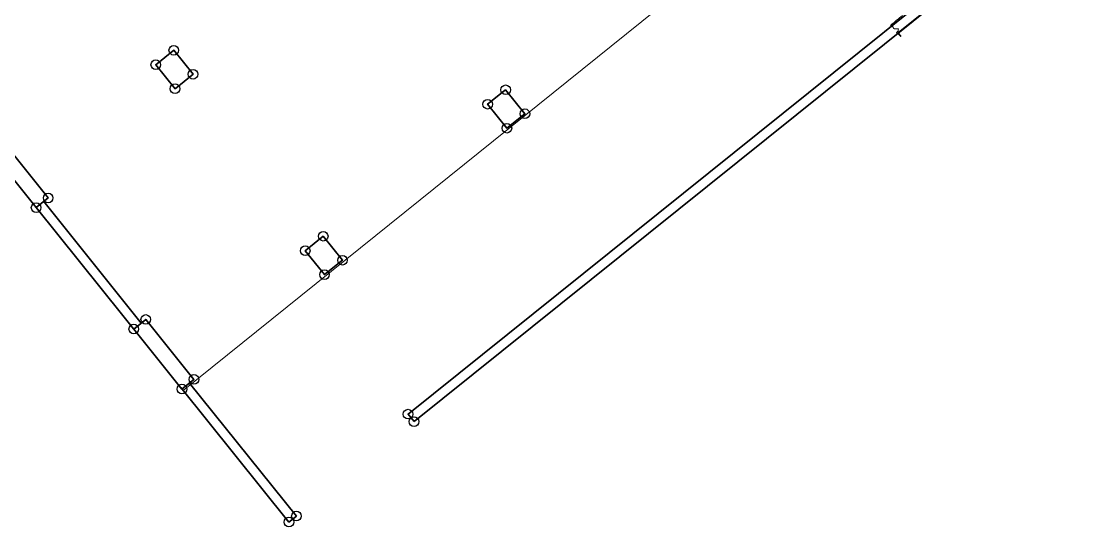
# Model space of a CAD drawing. Header units: metres. Extents: x 7511766 to 7511973, y 4692310 to 4692411.
# Drawn here: x 7511930.67 to 7511958.15, y 4692327.67 to 4692340.82 of the extents above; entities that cross this region are included whole.
import ezdxf

# ---------------------------------------------------------------- set-up
doc = ezdxf.new("R2010")
doc.units = ezdxf.units.M
doc.layers.get('0').update_dxf_attribs({"lineweight": 0})
for name, color, linetype, lineweight in [('A - objekti 1 gjendja faktike_Pen_No__1', 7, 'Continuous', 0), ('ll-cde-shtyllat', 7, 'Continuous', 0), ('shytllat', 5, 'Continuous', 0)]:
    doc.layers.add(name, color=color, linetype=linetype, lineweight=lineweight)
doc.layers.add('A - objekti 1 gjendja faktike_Pen_No__8', color=7, linetype='Continuous', lineweight=0, true_color=0xa80f02)

# ---------------------------------------------------------------- blocks, each defined once
blk = doc.blocks.new('A$C51214811')
for points in [[(494.49, 37.88, -0.000004), (503.41, 37.86, -0.425827)], [(443.31, 173.75, -0.000001), (443.33, 190.23, -0.415883)], [(500.58, 291.8, -0.000003), (500.6, 303.34, -0.41574)], [(594.07, 47.77, 0.00005), (594.08, 17.23, 0.000756)], [(594.11, 6.62, 0.000146), (594.13, 0.14, 0.358326), (594.24, 0.01, 0.08885), (594.31, 0.01, 0.117726), (594.37, 0.03, 0.106988), (594.41, 0.08, 0.064019), (594.44, 0.16, -0.121218), (594.49, 0.25, -0.14316), (594.58, 0.3, -0.058721), (594.74, 0.33, -0.007278), (595.1, 0.33, -0.013608), (595.35, 0.33, -0.022564), (595.57, 0.31, -0.023805), (595.73, 0.27, -0.137234), (595.81, 0.23, 0.06453), (595.87, 0.18, 0.13268), (595.92, 0.17, 0.106729), (595.99, 0.18, 0.033247), (596.08, 0.23, -0.030026), (596.15, 0.27, -0.024824), (596.23, 0.3, -0.025528), (596.31, 0.33, -0.059273), (596.37, 0.33, 0.116941), (596.42, 0.35, 0.100544), (596.46, 0.38, 0.092923), (596.49, 0.43, 0.083617), (596.5, 0.48, -0.15027), (596.52, 0.57, -0.016001), (596.65, 0.74, -0.018591), (596.81, 0.93, -0.013918), (597.01, 1.14), (597.51, 1.64), (597.85, 1.31, -0.021258), (598.04, 1.11, -0.072372), (598.13, 0.96, -0.071921), (598.18, 0.79, -0.020821), (598.21, 0.51, 0.012868), (598.23, 0.27, 0.059708), (598.26, 0.13, 0.117656), (598.31, 0.05, 0.143811), (598.39, 0.01, 0.089087), (598.46, 0.01, 0.117231), (598.51, 0.03, 0.106566), (598.56, 0.08, 0.064164), (598.59, 0.16, -0.171591), (598.65, 0.26, -0.119371), (598.78, 0.31, -0.036946), (599.03, 0.33, -0.00308), (599.68, 0.33, 0.003913), (600.25, 0.34, 0.026229), (600.53, 0.36, 0.060175), (600.68, 0.39, 0.312034), (600.73, 0.46, 0.313079), (600.68, 0.53, 0.0595), (600.53, 0.56, 0.025996), (600.25, 0.58, 0.003867), (599.67, 0.59), (598.61, 0.59), (598.61, 48.05)], [(98.06, 90.5, -0.000001), (113.4, 90.48, -0.426088)], [(102.62, 138.06, -0.000001), (113.4, 138.04, -0.0589)], [(312.55, 88.27, 0.000001), (312.54, 92.14, 0.000001), (312.53, 96.71)]]:
    blk.add_lwpolyline(points, format="xyb")

msp = doc.modelspace()

# ---------------------------------------------------------------- linework, layer by layer
at = {"color": 8, "linetype": 'ByBlock', "lineweight": -2, "transparency": 16777216}
for centre in [(7511934.632, 4692340.06), (7511934.164, 4692339.684), (7511935.132, 4692339.436), (7511934.665, 4692339.061), (7511943.255, 4692339.032), (7511942.787, 4692338.657), (7511943.756, 4692338.409), (7511943.288, 4692338.033), (7511931.367, 4692336.22), (7511931.055, 4692335.969), (7511938.515, 4692335.225), (7511938.047, 4692334.849), (7511939.016, 4692334.601), (7511938.548, 4692334.226), (7511933.904, 4692333.061), (7511933.592, 4692332.811), (7511935.156, 4692331.502), (7511934.845, 4692331.251), (7511940.719, 4692330.599), (7511940.875, 4692330.404), (7511937.819, 4692327.949), (7511937.624, 4692327.793)]:
    msp.add_circle(centre, 0.125, dxfattribs=at)
at = {"layer": 'A - objekti 1 gjendja faktike_Pen_No__1', "color": 7, "linetype": 'Continuous', "lineweight": 13}
for p, q in [((7511970.15558, 4692359.62899), (7511934.87694, 4692331.2125)), ((7511934.87627, 4692331.21195), (7511924.81816, 4692343.735))]:
    msp.add_line(p, q, dxfattribs=at)
at = {"layer": 'A - objekti 1 gjendja faktike_Pen_No__8', "color": 14, "linetype": 'Continuous', "lineweight": 35, "true_color": 0xa80f02}
msp.add_lwpolyline([(7511940.87518, 4692330.40417), (7511972.94223, 4692356.15943), (7511951.05037, 4692383.41631), (7511950.85546, 4692383.25977), (7511972.59078, 4692356.19777), (7511940.71863, 4692330.59909)], close=True, dxfattribs=at)
at = {"layer": 'A - objekti 1 gjendja faktike_Pen_No__8', "color": 14, "linetype": 'Continuous', "lineweight": 35, "true_color": 0xa80f02, "flags": 128}
for points in [[(7511934.66467, 4692339.06063), (7511934.16371, 4692339.68436), (7511934.63151, 4692340.06008), (7511935.13247, 4692339.43635)], [(7511943.25508, 4692339.03249), (7511943.75604, 4692338.40876), (7511943.28824, 4692338.03304), (7511942.78728, 4692338.65677)], [(7511930.11666, 4692337.13933), (7511930.42787, 4692337.38929), (7511931.36717, 4692336.21979), (7511931.05531, 4692335.96931)], [(7511938.515, 4692335.225), (7511939.016, 4692334.601), (7511938.548, 4692334.226), (7511938.047, 4692334.849)], [(7511934.8446, 4692331.25138), (7511935.15646, 4692331.50186), (7511933.90406, 4692333.06119), (7511933.5922, 4692332.81071)], [(7511933.5922, 4692332.81071), (7511933.90406, 4692333.06119), (7511935.15646, 4692331.50186), (7511934.8446, 4692331.25138)]]:
    msp.add_lwpolyline(points, close=True, dxfattribs=at)
for points in [[(7511931.05598, 4692335.96985), (7511933.87468, 4692332.46038)], [(7511933.78779, 4692332.9678), (7511931.2509, 4692336.1264)], [(7511934.81398, 4692331.29088), (7511937.62365, 4692327.79265), (7511937.81856, 4692327.9492), (7511935.04019, 4692331.40847)]]:
    msp.add_lwpolyline(points, dxfattribs=at)
at = {"layer": 'shytllat', "color": 8, "linetype": 'Continuous', "lineweight": 35}
msp.add_lwpolyline([(7511940.87518, 4692330.40417), (7511972.94223, 4692356.15943), (7511951.05037, 4692383.41631), (7511950.85546, 4692383.25977), (7511972.59078, 4692356.19777), (7511940.71863, 4692330.59909), (7511940.87518, 4692330.40417)], dxfattribs=at)
at = {"layer": 'shytllat', "color": 8, "flags": 128}
for points in [[(7511934.66467, 4692339.06063), (7511934.16371, 4692339.68436), (7511934.63151, 4692340.06008), (7511935.13247, 4692339.43635)], [(7511943.25508, 4692339.03249), (7511943.75604, 4692338.40876), (7511943.28824, 4692338.03304), (7511942.78728, 4692338.65677)], [(7511930.11666, 4692337.13933), (7511930.42787, 4692337.38929), (7511931.36717, 4692336.21979), (7511931.05531, 4692335.96931)], [(7511938.515, 4692335.225), (7511939.016, 4692334.601), (7511938.548, 4692334.226), (7511938.047, 4692334.849)], [(7511933.5922, 4692332.81071), (7511933.90406, 4692333.06119), (7511935.15646, 4692331.50186), (7511934.8446, 4692331.25138)]]:
    msp.add_lwpolyline(points, close=True, dxfattribs=at)
at = {"layer": 'shytllat', "color": 8, "linetype": 'Continuous', "lineweight": 35, "flags": 128}
for points in [[(7511931.05598, 4692335.96985), (7511933.87468, 4692332.46038)], [(7511933.78779, 4692332.9678), (7511931.2509, 4692336.1264)], [(7511934.81398, 4692331.29088), (7511937.62365, 4692327.79265), (7511937.81856, 4692327.9492), (7511935.04019, 4692331.40847)]]:
    msp.add_lwpolyline(points, dxfattribs=at)
msp.add_lwpolyline([(7511934.8446, 4692331.25138), (7511935.15646, 4692331.50186), (7511933.90406, 4692333.06119), (7511933.5922, 4692332.81071)], close=True, dxfattribs=at)

# ---------------------------------------------------------------- block references
at = {"layer": 'll-cde-shtyllat', "xscale": 0.05993101123899882, "yscale": 0.05993101123899882, "zscale": 0.05993101123899882, "rotation": 308.7325131062978}
msp.add_blockref('A$C51214811', (7511930.97796, 4692368.48715), dxfattribs=at)

doc.saveas('drawing.dxf')
